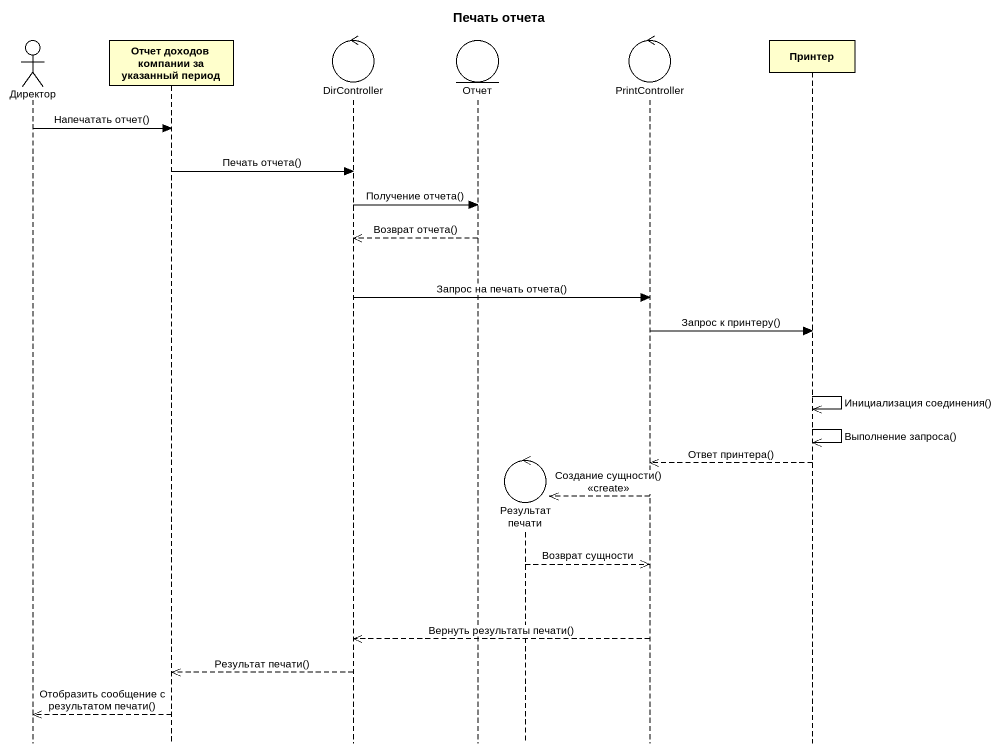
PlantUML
@startuml
title Печать отчета
hide footbox
actor Директор
participant "Отчет доходов компании за указанный период" as Отчет_доходов_компании_за
control DirController
entity Отчет
control "Результат печати" as Результат_печати
control PrintController
participant Принтер

Директор -> Отчет_доходов_компании_за : Напечатать отчет()
Отчет_доходов_компании_за -> DirController : Печать отчета()
DirController -> Отчет : Получение отчета()
Отчет -->> DirController : Возврат отчета()
DirController -> PrintController : Запрос на печать отчета()
PrintController -> Принтер : Запрос к принтеру()
Принтер ->> Принтер : Инициализация соединения()
Принтер ->> Принтер : Выполнение запроса()
Принтер -->> PrintController : Ответ принтера()
PrintController -->> Результат_печати ** : Создание сущности() <<create>>
Результат_печати -->> PrintController : Возврат сущности
PrintController -->> DirController : Вернуть результаты печати()
DirController -->> Отчет_доходов_компании_за : Результат печати()
Отчет_доходов_компании_за -->> Директор : Отобразить сообщение с результатом печати()
@enduml
